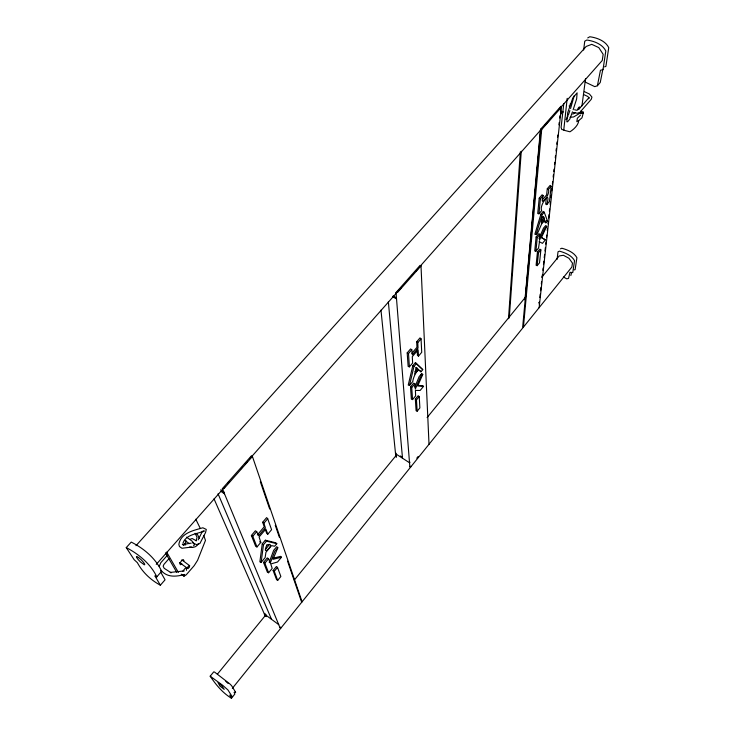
<?xml version="1.0" encoding="UTF-8"?>
<svg xmlns="http://www.w3.org/2000/svg" width="735" height="735" viewBox="0 0 735 735"><rect width="100%" height="100%" fill="white"/><g stroke="black" fill="none" stroke-linecap="round" stroke-linejoin="round"><path stroke-width="1.1" d="M508.482 318.687L520.325 151.943M509.272 317.952L521.28 151.245M183.64 574.807L183.989 576.222L186.24 574.816L194.196 565.647L197.596 560.29L205.478 540.4L203.797 535.613M524.955 299.788L540.455 129.617M540.776 129.066L522.704 326.827L523.421 327.24L541.695 129.525L561.384 107.273L560.97 106.263L540.776 129.066L541.695 129.525M526.214 289.957L526.628 285.4M526.94 281.974L527.362 277.407M527.675 273.99L528.088 269.423M528.401 265.996L528.823 261.43M529.136 258.013L529.558 253.446M529.871 250.019L530.284 245.462M530.707 240.896L531.019 237.469M531.433 232.903L531.745 229.485M532.168 224.919L532.48 221.492M532.893 216.935L533.215 213.508M533.628 208.942L533.941 205.524M534.363 200.958L534.676 197.531M535.089 192.965L535.402 189.547M535.824 184.981L536.137 181.554M536.55 176.997L536.872 173.57M537.285 169.004L537.708 164.438M538.02 161.02L538.433 156.454M538.746 153.027L539.168 148.47M539.582 143.904L539.894 140.477M540.317 135.92L540.629 132.493M525.442 298.346L525.791 294.524L525.387 295.02M542.338 199.984L546.62 194.904L547.299 188.711L550.138 185.385L551.14 186.249L548.356 189.511C550.947 193.682 538.801 210.017 543.238 195.51L542.081 194.83L539.214 198.193L537.726 213.499L538.948 213.811L541.713 210.55C538.672 205.837 551.875 187.691 546.748 204.606L545.682 204.109L546.325 197.991M538.985 238.498L543.487 228.153L545.728 225.562L546.693 226.38L544.497 228.925L539.435 240.373L539.94 234.364L538.847 233.702L536.109 236.973L534.749 250.911L535.907 251.232L538.544 248.062L539.472 241.705M538.948 213.811L540.427 198.808L543.238 195.51M535.907 251.232L537.257 237.57L539.94 234.364M537.441 252.087L536.109 265.252L537.166 265.657L539.518 262.808L540.877 249.882L539.876 249.156L537.441 252.087L538.498 252.757L537.166 265.657M551.14 186.249L549.477 201.372L546.748 204.606M539.122 304.014L539.325 302.113L538.93 302.609M539.83 297.565L540.207 294.156M540.583 290.748L540.96 287.339M541.337 283.93L541.585 281.661M542.09 277.113L542.338 274.844M542.843 270.296L543.091 268.027M543.477 264.618L543.854 261.21M544.231 257.801L544.607 254.393M544.984 250.984L545.361 247.576M545.737 244.167L545.986 241.888M546.491 237.35L546.739 235.071M547.244 230.524L547.492 228.254M547.998 223.706L548.246 221.437M548.622 218.029L548.999 214.62M549.376 211.211L549.624 208.942M550.129 204.394L550.377 202.125M550.883 197.577L551.131 195.299M551.636 190.76L551.884 188.482M552.389 183.943L552.637 181.664M553.143 177.126L553.391 174.847M553.767 171.439L554.025 169.169M554.521 164.622L554.778 162.352M555.274 157.804L555.531 155.535M556.028 150.987L556.285 148.718M556.781 144.17L557.038 141.901M557.534 137.353L557.791 135.084M558.922 124.858L559.17 122.58M559.675 118.032L559.923 115.762M560.401 111.426L560.63 109.359M539.122 307.754L561.384 107.273M563.754 103.8L561.09 127.421L561.77 129.535L564.03 129.93M567.19 98.352L563.736 130.187L569.965 131.795C573.769 129.415 578.436 125.18 578.785 120.402L576.828 121.716L577.352 118.243L580.439 115.211M186.534 570.314L186.203 568.247L185.174 568.284L182.877 571.168M574.274 95.532L570.553 108.504M557.066 259.391L558.03 251.765L559.445 251.149C565.013 252.684 571.655 255.339 574.54 260.677L572.767 272.593L569.974 272.299L568.532 278.418L566.722 278.831L563.396 277.003M583.627 50.044L584.748 41.206L586.833 40.03C593.898 40.995 602.498 44.146 605.805 50.972L603.012 69.687L600.458 70.229L597.39 85.765L594.762 86.638L585.189 82.072M262.248 543.863L259.878 561.825L261.136 562.367L265.142 557.58L265.932 552.307L271.546 545.627L274.642 546.252L276.792 543.698L275.836 542.807L265.326 540.207L262.248 543.863L263.479 544.754L261.136 562.367M181.793 559.877L189.63 565.674L189.437 567.089L187.939 568.679L179.459 562.505M579.492 108.688L579.722 106.952L578.721 107.356L577.489 109.487M580.889 113.852L581.348 110.443M581.945 105.895L585.565 78.59M539.132 241.622L542.448 243.358L545.379 239.831L541.447 237.589L546.693 226.38M602.902 69.163L600.238 82.513L597.39 85.765M412.794 365.736L408.247 385.076L409.478 385.48L412.877 381.428C412.62 379.003 417.802 365.653 420.925 371.827L422.744 369.659L415.394 362.649L412.794 365.736L413.961 366.517L409.478 385.48M570.856 275.524L571.591 272.455M581.927 111.545L583.425 112.244L582.267 116.819L581.909 117.903L579.29 120.099M561.54 111.15L560.998 113.144L561.439 113.833L560.52 112.381L563.433 111.968M540.951 214.105L534.869 234.226L536.072 234.529C538.323 235.292 543.735 213.178 545.894 222.815L547.456 220.959L544.24 212.213L543.183 211.459L540.951 214.105L542.062 214.804L536.072 234.529M568.477 114.733L569.864 110.581M572.464 111.849L569.827 119.079L567.567 121.817L566.841 121.744L567.686 112.749L572.831 97.893L577.122 92.858L576.626 98.986L573.153 109.772M583.425 112.244L583.103 113.19L581.403 113.071L580.678 112.06M269.405 561.797L273.668 550.313L276.773 546.693L277.821 547.75L273.016 559.326L281.523 557.203L280.577 556.349L273.016 558.242M414.843 387.106L419.106 376.66L421.734 373.61L422.735 374.538L417.673 385.958L423.553 386.371L420.144 390.46L415.422 390.423L415.615 395.917L412.546 399.601L411.361 399.178L410.516 386.913L413.704 383.11L414.862 383.854L415.339 389.109L420.163 377.524L422.735 374.538M159.219 566.437L160.8 562.725L167.534 555.1M196.135 540.942L197.044 537.184L195.087 533.288M568.137 115.772L566.079 119.557M420.806 375.695L421.734 373.61M198.184 539.885L202.107 531.864M182.914 543.33C185.964 534.235 196.879 534.17 204.321 530.955L202.373 531.405L203.2 531.745M187.204 568.247L188.243 566.391L189.63 565.674M156.711 576.957L156.803 576.791C150.574 563.874 138.704 554.034 126.255 547.603L131.243 542.09C143.72 548.383 155.645 558.278 161.645 571.297L156.711 576.957L154.901 575.891L160.359 585.207L165.072 579.823L160.8 572.299M281.523 557.203L277.527 562.009L270.746 563.956L272.198 568.412L268.597 572.749L267.384 572.197L263.543 562.404L267.301 557.911L268.532 558.756L270.342 562.909L274.771 551.296L277.821 547.75M198.386 543.725C196.695 547.005 193.057 548.071 189.621 547.033M183.502 545.306L186.277 541.658M235.016 692.03L235.669 692.333L231.553 685.608L229.743 683.826L214.629 672.121L213.766 671.836L210.192 676.182C215.869 684.708 222.576 692.866 231.461 698.25L234.906 693.969L234.07 692.379M409.992 462.168L409.524 462.756L395.54 453.734L396.009 453.164M287.569 561.154L301.35 601.34L302.103 601.882L252.417 456.481L251.434 455.819L222.365 488.646L280.026 627.782L280.568 627.111M411.049 466.688L409.845 466.789L410.314 466.21M416.782 458.19L418.215 456.407M232.333 688.346L571.894 266.989L572.464 263.13L568.945 258.261L563.423 255.284L559.17 255.945L541.759 277.251M264.922 613.385L264.38 614.047L278.721 624.631M217.395 674.179L266.015 614.68M294.312 580.053L395.908 455.737M427.108 417.553L525.066 297.675M277.692 580.365L280.871 576.506L277.518 567.411L276.415 566.492L273.108 570.479L276.608 579.704L277.692 580.365L274.274 571.325L273.108 570.479M417.158 411.205L419.878 407.916L419.235 396.551L418.178 395.733L415.358 399.133L416.083 410.69L417.158 411.205L416.469 399.886L419.235 396.551M274.274 571.325L277.518 567.411M538.498 252.757L540.877 249.882M268.597 572.749L264.848 563.157L268.532 558.756M412.546 399.601L411.738 387.584L414.862 383.854M265.923 548.889L269.451 544.405M415.128 371.598L417.37 368.786L416.028 367.371M541.162 221.851L543.551 218.874L542.871 216.899M415.891 371.882L417.278 370.238M263.479 544.754L266.502 541.171L276.792 543.698M413.961 366.517L416.506 363.494M542.062 214.804L544.24 212.213M262.671 522.245L263.837 523.283L265.363 527.702L258.61 535.705L256.699 531.653L255.385 530.78L251.388 535.466L255.706 546.39L256.984 546.95L260.815 542.421L259.097 536.982L265.849 529.09L267.797 534.18L271.582 529.705L267.705 518.735L266.621 517.615L262.671 522.245L264.242 526.756L257.351 534.915M411.839 353.351L416.947 347.297L416.69 341.766L420.016 337.87L421.054 338.844L417.792 342.666L418.04 348.087L412.344 354.84L411.793 349.713L410.562 348.941L407.199 352.883L408.145 366.453L409.404 366.866L412.629 363.053L412.289 356.659L418.123 349.786L418.518 356.098L417.452 355.474L417.094 349.116M418.518 356.098L421.715 352.322L421.054 338.844M256.984 546.95L252.776 536.256L256.699 531.653M263.837 523.283L267.705 518.735M409.404 366.866L408.495 353.581L411.793 349.713M580.457 111.683L591.262 99.298L591.951 97.103L589.396 93.997L584.389 91.645M578.473 109.634L589.011 97.59L588.579 98.766L588.91 97.718L587.77 96.469L583.755 94.585M169.041 558.591L163.923 564.407L163.161 566.18L164.171 568.284L171.163 572.804L170.309 572.409L184.255 570.92M156.243 564.407L224.745 487.02M227.786 483.575L229.311 481.857M240.731 468.958L242.247 467.239M245.297 463.794L247.576 461.222M249.863 458.64L401.319 287.514M411.214 276.332L412.739 274.614M415.78 271.169L418.068 268.597M420.346 266.015L542.889 127.568M545.168 124.987L551.259 118.105M558.866 109.506L602.25 60.49L603.159 54.326L598.795 47.6L591.739 44.33L586.199 46.443L135.984 545.692M252.417 456.481L224.083 488.499L222.365 488.646M396.027 292.53L420.062 265.39L421.008 265.932L397.589 292.401L396.027 292.53L409.845 466.789M193.507 545.829L194.435 544.855L193.571 542.963L191.908 540.978L186.515 537.147M191.21 543.128L182.326 544.589M181.848 563.773L180.461 564.746L179.818 563.635L181.26 561.062L183.337 559.601L183.97 560.722M580.384 112.951L573.631 116.938L570.048 117.352M572.767 114.155L575.542 112.528M587.715 37.935L589.801 36.75C596.857 37.696 605.456 40.829 608.745 47.656L605.906 66.398L604.565 66.876M189.566 539.462L192.184 538.525L196.07 540.648M560.419 248.853L561.834 248.228C567.402 249.753 574.044 252.39 576.911 257.737L575.11 269.671L574.191 269.892M579.75 112.326L577.379 113.273L573.401 112.427M569.974 104.186L570.7 103.901M281.321 627.672L280.026 627.782M184.678 574.43C176.4 576.736 167.213 577.774 161.112 570.424M191.798 547.033L181.94 548.264L179.45 546.528L178.853 544.341C180.819 532.903 193.535 530.449 202.851 527.785L206.278 529.42L205.57 532.489L199.902 543.505L196.723 544.681L192.533 542.807M184.375 540.473L185.983 540.556L184.898 540.436L189.391 543.634M577.278 110.342L574.549 109.772M417.609 385.361L422.588 385.691L423.553 386.371M182.556 544.644L185.744 544.883M196.42 533.886L197.421 534.373L199.36 538.25M210.192 676.182L222.788 685.387L227.997 690.018L232.186 696.679L229.761 695.108L231.461 698.25M160.359 585.207C150.804 580.044 142.562 572.326 137.353 562.652L134.156 559.712L126.255 547.603M539.214 198.193L540.427 198.808M536.109 236.973L537.257 237.57M545.894 222.815L544.892 222.292L544.249 220.583M407.199 352.883L408.495 353.581M259.611 541.778L260.815 542.421M410.516 386.913L411.738 387.584M251.388 535.466L252.776 536.256M541.511 237.616L545.379 239.831M546.482 220.39L547.456 220.959M263.543 562.404L264.848 563.157M393.188 295.929L396.156 297.675M392.582 296.618L396.542 298.943M160.735 570.966L161.544 571.462M269.157 562.156L270.342 562.909M400.364 455.966L402.109 457.096M420.925 371.827L418.684 369.962M415.358 399.133L416.469 399.886M220.675 489.832L224.35 492.413M220.868 491.302L224.533 493.883M422.744 369.659L415.394 362.649M181.233 574.164L183.989 576.222M267.797 534.18L266.731 533.38L265.225 529.255M547.299 188.711L548.356 189.511M416.69 341.766L417.792 342.666M265.326 540.207L266.502 541.171M225.81 681.327L228.034 683.403M165.439 552.858L176.74 572.299M166.634 552.086L178.403 572.427M195.795 519.213L200.297 528.437M214.023 498.835L265.436 616.463M265.28 614.184L266.327 616.601M218.047 493.764L271.527 619.329M260.374 481.875L269.69 509.033M275.276 525.323L279.373 537.267M569.184 105.803L569.423 106.511M380.978 310.152L395.843 456.793M396.11 454.184L396.422 457.243M388.356 301.699L402.514 458.236M421.008 265.932L429.019 444.39M541.392 223.174C548.016 221.088 541.86 209.714 541.392 223.174M266.86 545.048C260.374 559.399 277.527 540.969 266.86 545.048M416.093 367.941L414.687 373.959L418.435 369.503L416.479 367.482L416.093 367.941M218.166 682.723L219.811 685.957L224.212 689.384L222.218 686.251L218.166 682.723M138.649 557.626L136.894 556.496A12.183 1.7 40.7 0 0 140.33 561.843L144.271 564.811A12.137 1.69 40.7 0 0 140.872 559.491L138.649 557.626"/></g></svg>
